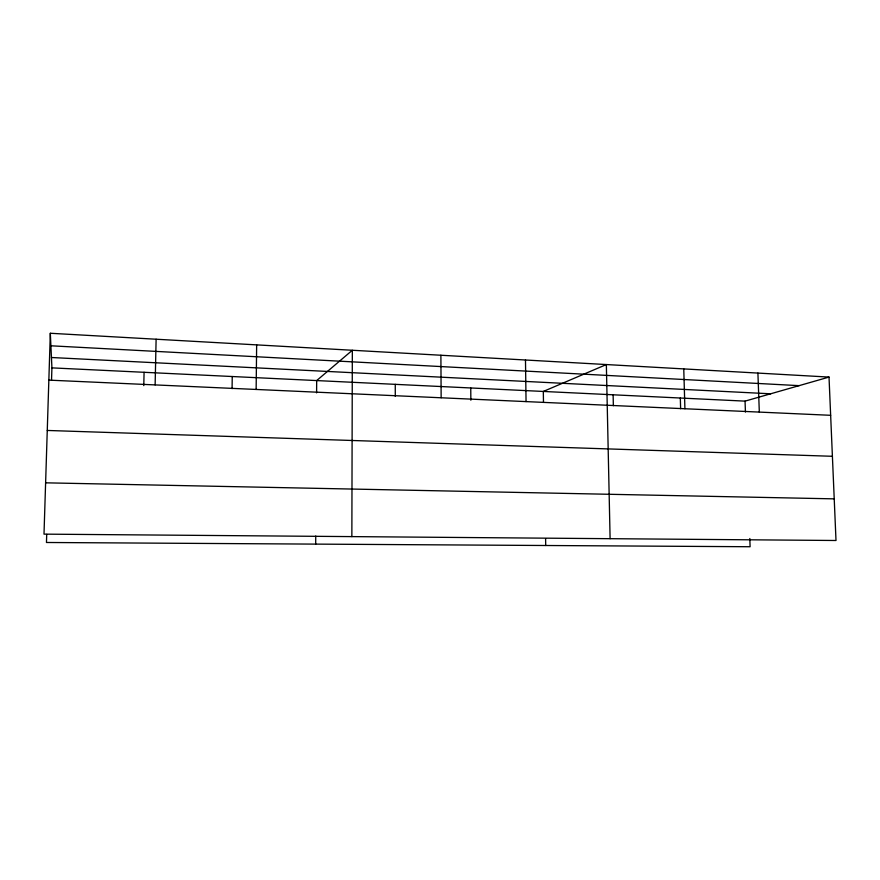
<?xml version="1.0" encoding="UTF-8"?>
<svg xmlns="http://www.w3.org/2000/svg" width="880" height="880" viewBox="0 0 880 880"><rect width="100%" height="100%" fill="white"/><g stroke="black" fill="none" stroke-linecap="round" stroke-linejoin="round"><path stroke-width="1.32" d="M351.857 536.613L352.341 350.262L316.679 380.578L316.602 392.876M315.689 544.115L315.744 536.041M256.135 389.455L256.652 344.883M232.078 388.652L232.243 376.53M155.133 384.901L156.112 339.218M143.781 385.605L144.078 372.295M46.717 534.391L46.464 542.487L750.101 546.733L749.815 538.494M51.535 380.116L51.92 367.873L50.325 333.267L829.015 377.08L836 540.496L44 534.138L50.325 333.267M51.92 367.873L745.052 401.126L829.015 377.08M45.617 482.823L834.218 498.861M47.267 430.452L832.403 456.291M48.851 380.127L830.654 415.305M51.447 357.511L770.649 393.8M50.897 345.796L799.117 385.649M757.911 373.076L759.319 412.093M745.052 401.126L745.437 412.038M683.76 368.907L684.915 408.749M680.317 398.024L680.625 408.705M613.118 394.801L613.36 405.691M610.104 538.681L606.353 364.551L543.312 391.446L543.477 402.138M545.6 538.736L545.71 545.501M525.481 359.997L526.053 401.599M470.756 387.97L470.855 400.224M440.891 355.245L441.144 397.771M395.263 384.351L395.285 396.396"/></g></svg>
